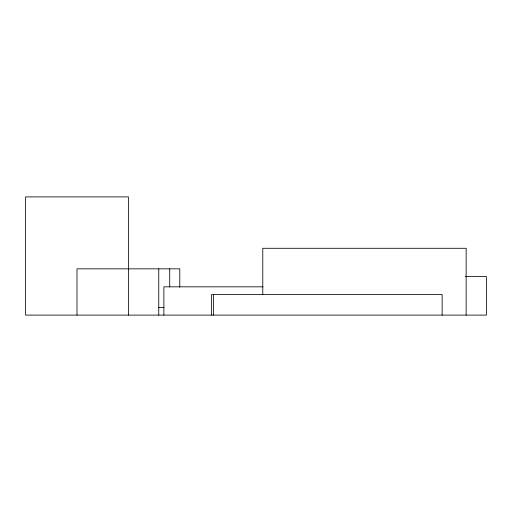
<?xml version="1.0" encoding="UTF-8"?>
<svg xmlns="http://www.w3.org/2000/svg" width="512" height="512" viewBox="0 0 512 512"><rect width="100%" height="100%" fill="white"/><g stroke="black" fill="none" stroke-linecap="round" stroke-linejoin="round"><path stroke-width="0.77" d="M465.331 276.557L486.4 276.557L486.4 315.104L25.6 315.104L25.6 196.896L128.39 196.896L128.39 315.104M262.995 286.835L163.878 286.835L163.878 315.104M158.758 307.398L164.019 307.398M466.15 315.104L466.15 248.288L262.784 248.288L262.784 294.688M442.15 315.104L442.15 294.547L211.475 294.547L211.475 315.104M213.491 294.547L213.491 315.104M179.789 287.194L179.789 268.851L76.998 268.851L76.998 315.104M169.722 268.851L169.722 286.944M158.758 268.851L158.758 315.104"/></g></svg>
